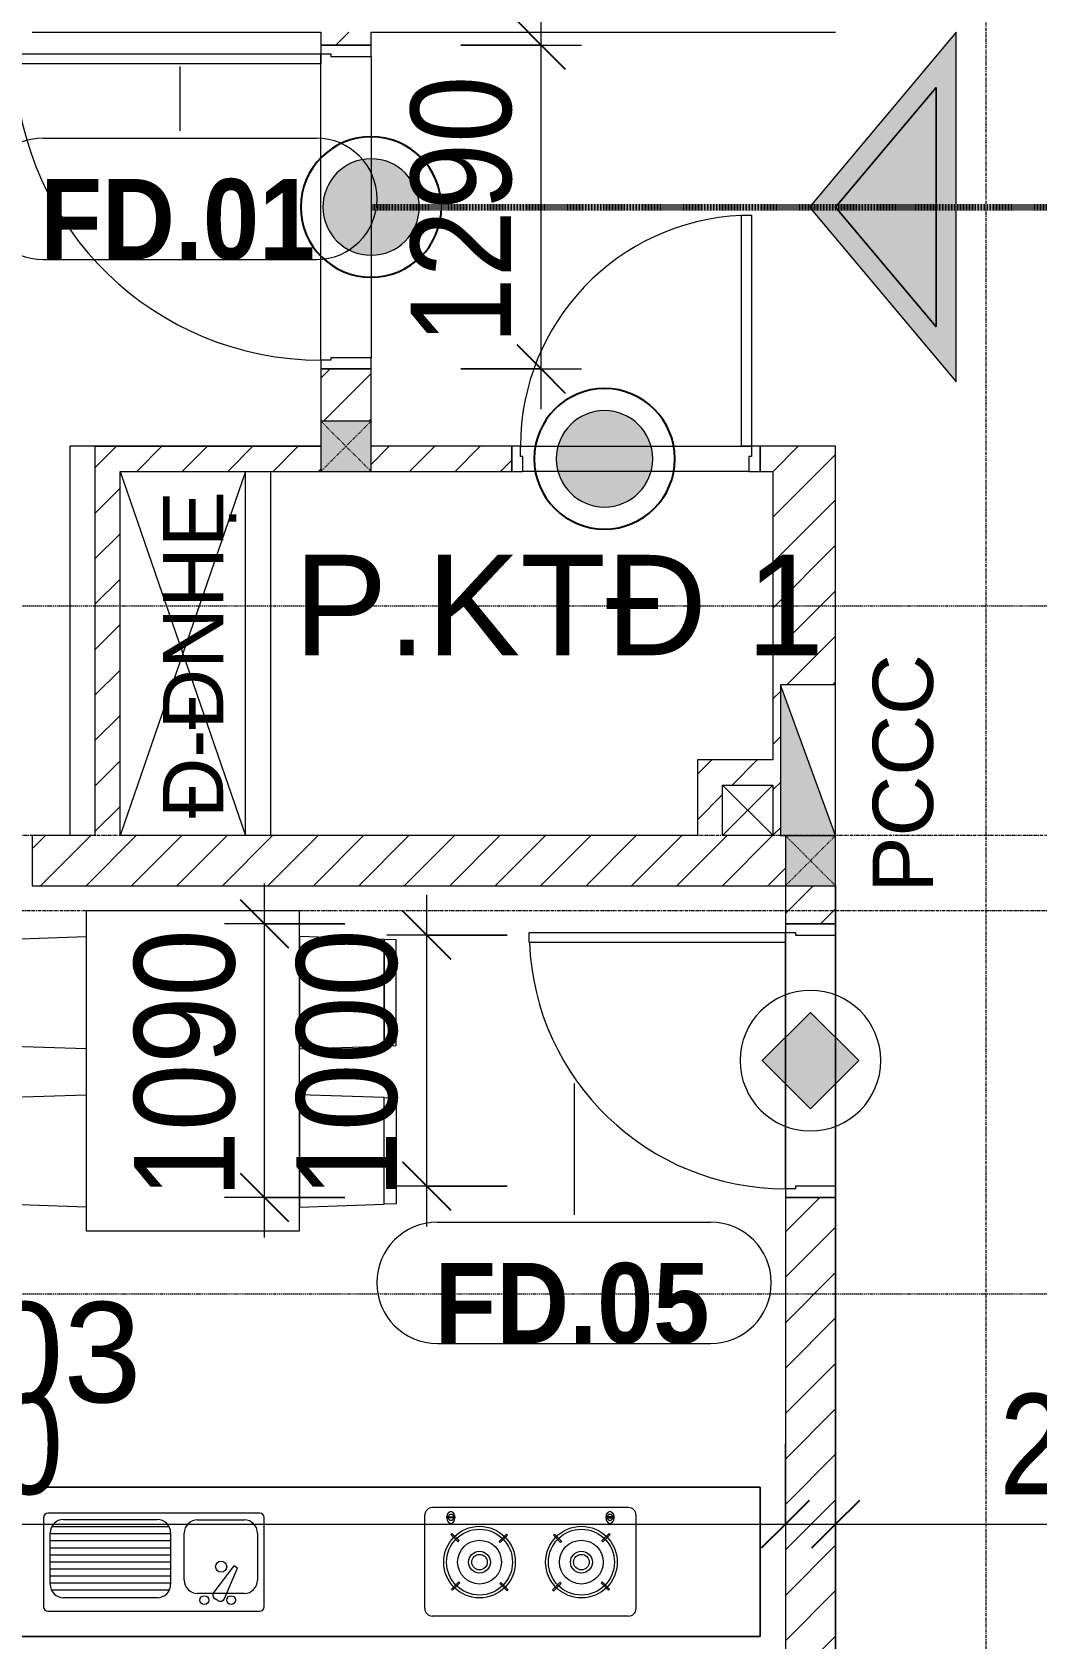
# Model space of a CAD drawing. Header units: millimetres. Extents: x 1591 to 239055, y -15958 to 83255.
# Drawn here: x 134732 to 138734, y 30637 to 37037 of the extents above; entities that cross this region are included whole.
import ezdxf

# ---------------------------------------------------------------- set-up
doc = ezdxf.new("R2010")
doc.units = ezdxf.units.MM
for name, pattern in [('1 NÉT CALL OUT', [6, 3, -3]), ('Dash', [6, 3, -3]), ('Dash 1_8_', [6.35, 3.175, -3.175]), ('Dash Dot 3_16_', [7.9375, 4.7625, -1.5875, 0, -1.5875]), ('Grid Line', [22.225, 12.7, -3.175, 3.175, -3.175])]:
    doc.linetypes.add(name, pattern=pattern)
for name, color, linetype, lineweight in [('0-1', 250, 'Continuous', 5), ('0-2', 7, 'Continuous', 9), ('A-ANNO-DIMS', 211, 'Continuous', 9), ('A-ANNO-DIMS-160', 211, 'Continuous', 9), ('A-ANNO-NOTE', 131, 'Continuous', 9), ('A-ANNO-NOTE-1', 131, 'Continuous', 25), ('A-AREA', 32, 'Dash 1_8_', 9), ('A-AREA-IDEN', 2, 'Continuous', 9), ('A-DETL-3', 90, '1 NÉT CALL OUT', 100), ('A-DETL-GENF', 92, 'Continuous', 9), ('A-DETL-GENF-2', 1, 'Continuous', 9), ('A-DOOR-3', 1, 'Continuous', 9), ('A-DOOR-FRAM-1', 1, 'Continuous', 9), ('A-DOOR-IDEN', 31, 'Continuous', 9), ('A-FLOR', 192, 'Continuous', 9), ('A-FLOR-1', 7, 'Continuous', 9), ('A-FLOR-2', 9, 'Continuous', 9), ('A-WALL', 113, 'Continuous', 9), ('A-WALL-3', 113, 'Continuous', 18), ('A-WALL-PATT-2', 111, 'Continuous', 9), ('E-FIRE', 2, 'Continuous', 9), ('G-ANNO-SYMB-1', 111, 'Dash Dot 3_16_', 18), ('G-ANNO-TEXT-1', 7, 'Continuous', 9), ('I-FURN', 30, 'Continuous', 9), ('I-FURN-1', 254, 'Continuous', 9), ('S-COLS', 52, 'Continuous', 9), ('S-COLS-5', 52, 'Continuous', 18), ('S-COLS-HDLN', 52, 'Dash', 9), ('S-GRID-1', 1, 'Grid Line', 9)]:
    doc.layers.add(name, color=color, linetype=linetype, lineweight=lineweight)
doc.styles.add('Arial_11', font='arial_0.ttf', dxfattribs={"height": 240})
doc.styles.add('Arial_13', font='arial_0.ttf', dxfattribs={"height": 400})
doc.styles.add('Arial_B_5', font='arialbd_0.ttf', dxfattribs={"width": 0.9, "height": 320})
doc.styles.add('UTM Avo', font='UTM Avo.ttf', dxfattribs={"width": 0.9, "height": 400})
doc.dimstyles.new('1_Dim_chi_tiet_2_5', dxfattribs={"dimscale": 304.8, "dimtxt": 399.720379, "dimasz": 0.629921, "dimexe": 0.524934, "dimexo": 0.0625, "dimgap": 0.052493, "dimtad": 1, "dimdec": 0, "dimrnd": 5, "dimzin": 0, "dimdsep": 46, "dimtxsty": 'UTM Avo', "dimblk1": 'OBLIQUE', "dimblk2": 'OBLIQUE', "dimsah": 1, "dimcen": 0.09, "dimdle": 0.524934, "dimazin": 0, "dimtfac": 1, "dimtdec": 4, "dimtix": 1, "dimtmove": 0, "dimatfit": 3, "dimfxl": 1.049869, "dimfxlon": 1, "dimtvp": 1, "dimtolj": 1, "dimtzin": 0, "dimarcsym": 2})
doc.dimstyles.new('1_Dim_chi_tiet_2_5_1', dxfattribs={"dimscale": 304.8, "dimtxt": 399.720379, "dimasz": 0.629921, "dimexe": 0.524934, "dimexo": 0.0625, "dimgap": 0.052493, "dimtad": 1, "dimdec": 0, "dimrnd": 5, "dimzin": 0, "dimdsep": 46, "dimtxsty": 'UTM Avo', "dimblk1": 'OBLIQUE', "dimblk2": 'OBLIQUE', "dimsah": 1, "dimcen": 0.09, "dimdle": 0.524934, "dimazin": 0, "dimtfac": 1, "dimtdec": 4, "dimtix": 1, "dimtmove": 0, "dimatfit": 3, "dimfxl": 1.049869, "dimfxlon": 1, "dimtvp": 1, "dimtolj": 1, "dimtzin": 0, "dimarcsym": 2})
pattern_1 = [(45, (95879.7, 0), (-90.50967, 90.50967), [])]

# ---------------------------------------------------------------- blocks, each defined once
blk = doc.blocks.new('NCV_TKTC_KET CAU_rvt-1-TKCS_MB TẦNG 6-8')
at = {"layer": 'A-FLOR-1'}
for p, q in [((40002.6, 35387.4), (39002.6, 35387.4)), ((39002.6, 35387.4), (39002.6, 33836.9)), ((39102.6, 35387.4), (40002.6, 35387.4)), ((39702.6, 33837.3), (39202.6, 33837.3))]:
    blk.add_line(p, q, dxfattribs=at)
blk = doc.blocks.new('HE BEP A1 - HE BEP A 2-901225-TKCS_MB TẦNG 6-8')
at = {"layer": 'I-FURN'}
for p, q in [((0, 0), (662.4, 0)), ((0, -594.4), (0, 0)), ((662.4, 0), (662.4, -594.4)), ((662.4, 0), (662.4, -594.4)), ((3700, 0), (662.4, 0)), ((3700, -594.4), (3700, 0)), ((3700, -594.4), (3700, 0)), ((844.9, -120.7), (844.9, -476.9)), ((1706.9, -103.2), (862.4, -103.2)), ((1724.4, -476.9), (1724.4, -120.7)), ((2364, -483.2), (2364, -111.2)), ((3175.6, -81.2), (2394, -81.2)), ((2451.6, -118.3), (2484.1, -118.3)), ((2451.6, -122.3), (2451.6, -118.3)), ((2484.1, -122.3), (2451.6, -122.3)), ((2484.1, -118.3), (2484.1, -122.3)), ((3085.5, -118.3), (3085.5, -122.3)), ((3118, -118.3), (3085.5, -118.3)), ((3085.5, -122.3), (3118, -122.3)), ((3118, -122.3), (3118, -118.3)), ((3205.6, -483.2), (3205.6, -111.2)), ((871.5, -386.8), (871.5, -182.3)), ((871.5, -184.9), (1351.6, -184.9)), ((877.9, -156.9), (1345.2, -156.9)), ((924.9, -128.9), (1298.3, -128.9)), ((1351.6, -182.3), (1351.6, -386.8)), ((1405.6, -369.9), (1405.6, -183.2)), ((1459, -129.9), (1644.4, -129.9)), ((1697.8, -183.2), (1697.8, -369.9)), ((2471.8, -183.9), (2467.4, -188.3)), ((2467.4, -188.3), (2496.5, -217.4)), ((2500.9, -213), (2471.8, -183.9)), ((2689.3, -186.7), (2660.2, -215.8)), ((2664.6, -220.2), (2693.7, -191.1)), ((2693.7, -191.1), (2689.3, -186.7)), ((2875.9, -191.1), (2880.3, -186.7)), ((2905, -220.2), (2875.9, -191.1)), ((2880.3, -186.7), (2909.4, -215.8)), ((3068.7, -213), (3097.9, -183.9)), ((3102.3, -188.3), (3073.1, -217.4)), ((3097.9, -183.9), (3102.3, -188.3)), ((871.5, -212.9), (1351.6, -212.9)), ((871.5, -240.9), (1351.6, -240.9)), ((2496.5, -217.4), (2500.9, -213)), ((2660.2, -215.8), (2664.6, -220.2)), ((2909.4, -215.8), (2905, -220.2)), ((3073.1, -217.4), (3068.7, -213)), ((871.5, -268.9), (1351.6, -268.9)), ((871.5, -296.9), (1351.6, -296.9)), ((1602.7, -313.4), (1523.8, -418.4)), ((1618.1, -322.3), (1602.7, -313.4)), ((871.5, -324.9), (1351.6, -324.9)), ((871.5, -352.9), (1351.6, -352.9)), ((871.5, -380.9), (1351.6, -380.9)), ((1566.6, -443.1), (1618.1, -322.3)), ((2470.1, -405.9), (2499.2, -376.7)), ((2503.6, -381.1), (2474.5, -410.3)), ((2499.2, -376.7), (2503.6, -381.1)), ((2663, -383.9), (2667.3, -379.5)), ((2692.1, -413), (2663, -383.9)), ((2667.3, -379.5), (2696.5, -408.6)), ((2902.3, -379.5), (2873.2, -408.6)), ((2877.5, -413), (2906.7, -383.9)), ((2906.7, -383.9), (2902.3, -379.5)), ((3070.4, -376.7), (3066, -381.1)), ((3066, -381.1), (3095.1, -410.3)), ((3099.5, -405.9), (3070.4, -376.7)), ((876.4, -408.9), (1346.8, -408.9)), ((1298.3, -440.1), (924.9, -440.1)), ((1644.4, -423.2), (1459, -423.2)), ((1541.1, -452.3), (1528.6, -445.1)), ((2474.5, -410.3), (2470.1, -405.9)), ((2696.5, -408.6), (2692.1, -413)), ((2873.2, -408.6), (2877.5, -413)), ((3095.1, -410.3), (3099.5, -405.9)), ((862.4, -494.4), (1706.9, -494.4)), ((3175.6, -513.2), (2394, -513.2)), ((662.4, -594.4), (0, -594.4)), ((662.4, -594.4), (3700, -594.4))]:
    blk.add_line(p, q, dxfattribs=at)
for centre, radius in [((2581.9, -298.5), 142.6), ((2581.9, -298.5), 131.3), ((2987.7, -298.5), 142.6), ((2987.7, -298.5), 131.3), ((2581.9, -298.5), 87.2), ((2581.9, -298.5), 43.6), ((2987.7, -298.5), 87.2), ((2987.7, -298.5), 43.6), ((1552.8, -316.6), 22.2), ((2581.9, -298.5), 30.9), ((2987.7, -298.5), 30.9), ((1485.9, -449.9), 17.8), ((1592.6, -449.9), 17.8)]:
    blk.add_circle(centre, radius, dxfattribs=at)
for centre, radius, start, end in [((862.4, -120.7), 17.5, 90, 180), ((1706.9, -120.7), 17.5, 0, 90), ((2394, -111.2), 30, 90, 180), ((2485.1, -120.7), 33.5, 163.94189, 180), ((2485.1, -120.7), 33.5, 180, 196.05811), ((2476.6, -118.2), 24.7, 145.20397, 163.94189), ((2467.8, -120.3), 11.6, 9.71775, 170.28225), ((2467.8, -120.3), 11.6, 189.9102, 350.0898), ((2471.3, -114.5), 18.1, 120.79762, 145.20397), ((2467.9, -108.8), 11.5, 90, 120.79762), ((2467.9, -108.8), 11.5, 59.20238, 90), ((2464.5, -114.5), 18.1, 34.79603, 59.20238), ((2459.1, -118.2), 24.7, 16.05811, 34.79603), ((2450.6, -120.7), 33.5, 0, 16.05811), ((2450.6, -120.7), 33.5, 343.94189, 0), ((3119, -120.7), 33.5, 163.94189, 180), ((3119, -120.7), 33.5, 180, 196.05811), ((3110.5, -118.2), 24.7, 145.20397, 163.94189), ((3105.2, -114.5), 18.1, 120.79762, 145.20397), ((3101.8, -120.3), 11.6, 9.71775, 170.28225), ((3101.8, -120.3), 11.6, 189.9102, 350.0898), ((3101.8, -108.8), 11.5, 90, 120.79762), ((3101.8, -108.8), 11.5, 59.20238, 90), ((3098.4, -114.5), 18.1, 34.79603, 59.20238), ((3093, -118.2), 24.7, 16.05811, 34.79603), ((3084.5, -120.7), 33.5, 0, 16.05811), ((3084.5, -120.7), 33.5, 343.94189, 0), ((3175.6, -111.2), 30, 360, 90), ((924.9, -182.3), 53.3, 90, 180), ((1298.3, -182.3), 53.3, 0, 90), ((1459, -183.2), 53.3, 90, 180), ((1644.4, -183.2), 53.3, 0, 90), ((2476.6, -123.1), 24.7, 196.05811, 214.79603), ((2471.3, -126.9), 18.1, 214.79603, 239.20238), ((2467.9, -132.6), 11.5, 239.20238, 270), ((2467.9, -132.6), 11.5, 270, 300.79762), ((2464.5, -126.9), 18.1, 300.79762, 325.20397), ((2459.1, -123.1), 24.7, 325.20397, 343.94189), ((3110.5, -123.1), 24.7, 196.05811, 214.79603), ((3105.2, -126.9), 18.1, 214.79603, 239.20238), ((3101.8, -132.6), 11.5, 239.20238, 270), ((3101.8, -132.6), 11.5, 270, 300.79762), ((3098.4, -126.9), 18.1, 300.79762, 325.20397), ((3093, -123.1), 24.7, 325.20397, 343.94189), ((1459, -369.9), 53.3, 180, 270), ((1644.4, -369.9), 53.3, 270, 0), ((924.9, -386.8), 53.3, 180, 270), ((1298.3, -386.8), 53.3, 270, 0), ((1537.5, -429.7), 17.8, 140.53825, 240.0479), ((1549.9, -436.9), 17.8, 240.0479, 339.46209), ((862.4, -476.9), 17.5, 180, 270), ((1706.9, -476.9), 17.5, 270, 0), ((2394, -483.2), 30, 180, 270), ((3175.6, -483.2), 30, 270, 0)]:
    blk.add_arc(centre, radius, start, end, dxfattribs=at)
at = {"layer": 'I-FURN-1'}
for p, q in [((0, 0), (3700, 0)), ((0, -594.4), (0, 0)), ((3700, 0), (3700, -594.4)), ((3700, -594.4), (0, -594.4))]:
    blk.add_line(p, q, dxfattribs=at)
blk = doc.blocks.new('RES_BAN AN 1 - RES_BAN AN 1-901196-TKCS_MB TẦNG 6-8')
at = {"layer": 'I-FURN-1'}
for p, q in [((-425, 0), (-425, -1275)), ((425, 0), (-425, 0)), ((425, -1275), (425, 0)), ((-761.9, -113.5), (-809.6, -115.1)), ((-809.6, -115.1), (-809.6, -536.9)), ((-761.9, -113.5), (-425, -102.3)), ((-761.9, -538.5), (-761.9, -113.5)), ((-761.9, -538.5), (-761.9, -113.5)), ((-425, -102.3), (-425, -549.7)), ((425, -102.3), (425, -549.7)), ((761.9, -113.5), (425, -102.3)), ((761.9, -538.5), (761.9, -113.5)), ((761.9, -113.5), (761.9, -538.5)), ((809.6, -115.1), (761.9, -113.5)), ((809.6, -536.9), (809.6, -115.1)), ((-809.6, -536.9), (-761.9, -538.5)), ((-425, -549.7), (-761.9, -538.5)), ((425, -549.7), (761.9, -538.5)), ((761.9, -538.5), (809.6, -536.9)), ((-809.6, -745.3), (-761.9, -743.8)), ((-809.6, -1167.2), (-809.6, -745.3)), ((-761.9, -743.8), (-425, -732.5)), ((-761.9, -1168.8), (-761.9, -743.8)), ((-761.9, -743.8), (-761.9, -1168.8)), ((-425, -732.5), (-425, -1180)), ((425, -732.5), (425, -1180)), ((761.9, -743.8), (425, -732.5)), ((761.9, -743.8), (809.6, -745.3)), ((761.9, -1168.8), (761.9, -743.8)), ((761.9, -1168.8), (761.9, -743.8)), ((809.6, -745.3), (809.6, -1167.2)), ((-761.9, -1168.8), (-809.6, -1167.2)), ((-425, -1180), (-761.9, -1168.8)), ((425, -1180), (761.9, -1168.8)), ((809.6, -1167.2), (761.9, -1168.8)), ((-425, -1275), (425, -1275))]:
    blk.add_line(p, q, dxfattribs=at)
blk = doc.blocks.new('NCV_TKTC_TANG 6 - 8_rvt-2-TKCS_MB TẦNG 6-8')
at = {"layer": 'A-FLOR-2'}
for p, q in [((41852.6, 32430.3), (41852.6, 33450.3)), ((41852.6, 33450.3), (41852.6, 32430.3)), ((42052.6, 32440.3), (42052.6, 33440.3))]:
    blk.add_line(p, q, dxfattribs=at)
at = {"layer": 'I-FURN-1'}
for name, p in [('RES_BAN AN 1 - RES_BAN AN 1-901196-TKCS_MB TẦNG 6-8', (39492.6, 33536.9)), ('HE BEP A1 - HE BEP A 2-901225-TKCS_MB TẦNG 6-8', (38052.6, 31241.3))]:
    blk.add_blockref(name, p, dxfattribs=at)
blk = doc.blocks.new('G1_SOF - BO TRU - 200x200-V1-TKCS_MB TẦNG 6-8')
at = {"layer": 'S-COLS'}
blk.add_hatch(color=256, dxfattribs=at).paths.add_polyline_path([(100, -100), (100, 100), (-100, 100), (-100, -100)])
at = {"layer": 'S-COLS-5'}
for p, q in [((-100, 100), (-100, -100)), ((100, -100), (100, 100)), ((-100, -100), (100, -100))]:
    blk.add_line(p, q, dxfattribs=at)
at = {"layer": 'S-COLS-HDLN'}
for p, q in [((100, 100), (-100, -100)), ((-100, 100), (100, -100))]:
    blk.add_line(p, q, dxfattribs=at)
blk = doc.blocks.new('G1_SOF - BO TRU - 200x200-3056268-TKCS_MB TẦNG 6-8')
at = {"layer": 'S-COLS'}
blk.add_hatch(color=256, dxfattribs=at).paths.add_polyline_path([(100, -100), (100, 100), (-100, 100), (-100, -100)])
at = {"layer": 'S-COLS-5'}
for p, q in [((100, 100), (-100, 100)), ((-100, 100), (-100, -100)), ((100, -100), (100, 100)), ((-100, -100), (100, -100))]:
    blk.add_line(p, q, dxfattribs=at)
at = {"layer": 'S-COLS-HDLN'}
for p, q in [((100, 100), (-100, -100)), ((-100, 100), (100, -100))]:
    blk.add_line(p, q, dxfattribs=at)
blk = doc.blocks.new('FD_01 - FD_01-1200x2200mm-1787917-TKCS_MB TẦNG 6-8')
at = {"layer": 'A-DETL-GENF-2'}
for p, q in [((570, 100), (570, 1320)), ((570, 1320), (610, 1320)), ((610, 1320), (610, 100)), ((610, 100), (570, 100))]:
    blk.add_line(p, q, dxfattribs=at)
blk.add_arc((610, 100), 1220, 91.87889, 180, dxfattribs=at)
at = {"layer": 'A-DOOR-FRAM-1'}
for p, q in [((-610, 100), (-645, 100)), ((-645, 100), (-645, -100)), ((-610, 60), (-610, 100)), ((645, 100), (610, 100)), ((610, 100), (610, 60)), ((645, -100), (645, 100)), ((-600, 60), (-610, 60)), ((-600, -100), (-600, 60)), ((610, 60), (600, 60)), ((600, 60), (600, -100)), ((-645, -100), (-600, -100)), ((600, -100), (645, -100))]:
    blk.add_line(p, q, dxfattribs=at)
blk = doc.blocks.new('FD_05 - FD_05-1000x2200mm-835434-TKCS_MB TẦNG 6-8')
at = {"layer": 'A-DETL-GENF-2'}
for p, q in [((470, 100), (470, 1120)), ((470, 1120), (510, 1120)), ((510, 1120), (510, 100)), ((510, 100), (470, 100))]:
    blk.add_line(p, q, dxfattribs=at)
blk.add_arc((510, 100), 1020, 92.24747, 180, dxfattribs=at)
at = {"layer": 'A-DOOR-FRAM-1'}
for p, q in [((-510, 100), (-545, 100)), ((-545, 100), (-545, -100)), ((-510, 60), (-510, 100)), ((545, 100), (510, 100)), ((510, 100), (510, 60)), ((545, -100), (545, 100)), ((-500, 60), (-510, 60)), ((-500, -100), (-500, 60)), ((510, 60), (500, 60)), ((500, 60), (500, -100)), ((-545, -100), (-500, -100)), ((500, -100), (545, -100))]:
    blk.add_line(p, q, dxfattribs=at)
blk = doc.blocks.new('FD_02 - FD_03 - FD_03-KY THUAT-900x2200mm-801878-TKCS_MB TẦNG 6-8')
at = {"layer": 'A-DETL-GENF-2'}
for p, q in [((420, 50), (420, 970)), ((420, 970), (460, 970)), ((460, 970), (460, 50)), ((460, 50), (420, 50))]:
    blk.add_line(p, q, dxfattribs=at)
blk.add_arc((460, 50), 920, 92.49191, 180, dxfattribs=at)
at = {"layer": 'A-DOOR-FRAM-1'}
for p, q in [((-460, 50), (-495, 50)), ((-495, 50), (-495, -50)), ((-460, 10), (-460, 50)), ((-450, 10), (-460, 10)), ((-450, -50), (-450, 10)), ((460, 10), (450, 10)), ((450, 10), (450, -50)), ((495, 50), (460, 50)), ((460, 50), (460, 10)), ((495, -50), (495, 50)), ((-495, -50), (-450, -50)), ((450, -50), (495, -50))]:
    blk.add_line(p, q, dxfattribs=at)
blk = doc.blocks.new('40_HY_FIX_FS-FH_FHR_R19_Scale 1_300 - FH _ FHR-4760871-TKCS_MB TẦNG 6-8')
at = {"layer": 'E-FIRE'}
blk.add_hatch(color=256, dxfattribs=at).paths.add_polyline_path([(300, -100), (300, 120), (-300, -100), (-65.1, -100)])
at = {"layer": 'A-DETL-GENF'}
for p, q in [((300, 120), (-300, -100)), ((-300, 120), (-300, -100)), ((300, 120), (-300, 120)), ((300, -100), (300, 120)), ((300, -100), (300, 120)), ((-300, -100), (300, -100)), ((-300, -100), (300, -100))]:
    blk.add_line(p, q, dxfattribs=at)
blk = doc.blocks.new('HDNDCT_GHI CHÚ CỬA CHỐNG CHÁY EI30 - HDNDCT_GHI CHÚ CỬA CHỐNG CHÁY EI30-2461928-TKCS_MB TẦNG 6-8')
at = {"layer": 'A-ANNO-NOTE'}
blk.add_hatch(color=256, dxfattribs=at).paths.add_polyline_path([(-1.2, 0), (0, 1.2), (1.2, 0), (0, -1.2)])
for p, q in [((0, 1.2), (-1.2, 0)), ((1.2, 0), (0, 1.2)), ((-1.2, 0), (0, -1.2)), ((0, -1.2), (1.2, 0))]:
    blk.add_line(p, q, dxfattribs=at)
for start, end in [(360, 180), (180, 360)]:
    blk.add_arc((0, 0), 1.75, start, end, dxfattribs=at)
blk = doc.blocks.new('HDNDCT_GHI CHÚ CỬA CHỐNG CHÁY EI60 - HDNDCT_GHI CHÚ CỬA CHỐNG CHÁY EI60-1614697-TKCS_MB TẦNG 6-8')
at = {"layer": 'A-ANNO-NOTE'}
h = blk.add_hatch(color=256, dxfattribs=at)
edge = h.paths.add_edge_path()
edge.add_arc((0, 0), 1.2, 0, 180)
edge.add_arc((0, 0), 1.2, 180, 360)
for radius, start, end in [(1.75, 360, 180), (1.2, 360, 180), (1.2, 180, 360)]:
    blk.add_arc((0, 0), radius, start, end, dxfattribs=at)
at = {"layer": 'A-ANNO-NOTE-1'}
for start, end in [(360, 180), (180, 360)]:
    blk.add_arc((0, 0), 1.75, start, end, dxfattribs=at)
blk = doc.blocks.new('HDNDCT_MŨI TÊN THOÁT HIỂM - HDNDCT_MŨI TÊN THOÁT HIỂM-2437747-TKCS_MB TẦNG 6-8')
at = {"layer": 'A-ANNO-NOTE'}
h = blk.add_hatch(color=256, dxfattribs=at)
h.paths.add_polyline_path([(-3.153, 0), (0.5, 4.353), (0.5, -4.353)])
h.paths.add_polyline_path([(-2.5, 0), (0, -2.979), (0, 2.979)])
blk.add_hatch(color=256, dxfattribs=at).paths.add_polyline_path([(0, -2.979), (-2.5, 0), (0, 2.979)])
for p, q in [((0.5, 4.353), (-3.153, 0)), ((0.5, -4.353), (0.5, 4.353)), ((-2.5, 0), (0, 2.979)), ((0, 2.979), (-2.5, 0)), ((0, 2.979), (0, -2.979)), ((0, -2.979), (0, 2.979)), ((-3.153, 0), (0.5, -4.353)), ((0, -2.979), (-2.5, 0)), ((-2.5, 0), (0, -2.979))]:
    blk.add_line(p, q, dxfattribs=at)
blk = doc.blocks.new('DIMBLOCK61-TKCS_MB TẦNG 6-8')
at = {"layer": 'A-ANNO-DIMS-160'}
for p, q in [((137932.3, 31413.8), (137932.3, 30933.8)), ((137932.3, 31093.8), (137932.3, 31413.8)), ((140332.3, 31413.8), (140332.3, 30933.8)), ((140332.3, 31093.8), (140332.3, 31413.8)), ((137772.3, 31093.8), (140492.3, 31093.8))]:
    blk.add_line(p, q, dxfattribs=at)
at = {"layer": 'A-ANNO-DIMS-160', "lineweight": 25}
for p, q in [((137932.3, 31093.8), (138028.3, 31189.8)), ((140332.3, 31093.8), (140428.3, 31189.8)), ((137932.3, 31093.8), (137836.3, 30997.8)), ((140332.3, 31093.8), (140236.3, 30997.8))]:
    blk.add_line(p, q, dxfattribs=at)
at = {"layer": 'A-ANNO-DIMS-160', "color": 0, "insert": (138584.5, 31613.4), "char_height": 400, "width": 1314.636, "attachment_point": 1, "line_spacing_factor": 1.110334, "style": 'UTM Avo'}
blk.add_mtext('2400', dxfattribs=at)
blk = doc.blocks.new('_Oblique')
at = {"color": 0, "linetype": 'ByBlock', "lineweight": -2}
blk.add_line((-0.5, -0.5), (0.5, 0.5), dxfattribs=at)
blk = doc.blocks.new('DIMBLOCK86-TKCS_MB TẦNG 6-8')
at = {"layer": 'A-ANNO-DIMS-160'}
for p, q in [((130932.3, 31413.8), (130932.3, 30933.8)), ((130932.3, 31093.8), (130932.3, 31413.8)), ((137732.3, 31413.8), (137732.3, 30933.8)), ((137732.3, 31093.8), (137732.3, 31413.8)), ((130772.3, 31093.8), (137892.3, 31093.8))]:
    blk.add_line(p, q, dxfattribs=at)
at = {"layer": 'A-ANNO-DIMS-160', "lineweight": 25}
for p, q in [((130932.3, 31093.8), (131028.3, 31189.8)), ((137732.3, 31093.8), (137828.3, 31189.8)), ((130932.3, 31093.8), (130836.3, 30997.8)), ((137732.3, 31093.8), (137636.3, 30997.8))]:
    blk.add_line(p, q, dxfattribs=at)
at = {"layer": 'A-ANNO-DIMS-160', "color": 0, "insert": (133784.5, 31613.4), "char_height": 400, "width": 1314.636, "attachment_point": 1, "line_spacing_factor": 1.110334, "style": 'UTM Avo'}
blk.add_mtext('6800', dxfattribs=at)
blk = doc.blocks.new('DIMBLOCK162-TKCS_MB TẦNG 6-8')
at = {"layer": 'A-ANNO-DIMS-160'}
for p, q in [((136759.7, 35535.3), (136759.7, 37145.3)), ((136439.7, 36985.3), (136919.7, 36985.3)), ((136759.7, 36985.3), (136439.7, 36985.3)), ((136439.7, 35695.3), (136919.7, 35695.3)), ((136759.7, 35695.3), (136439.7, 35695.3))]:
    blk.add_line(p, q, dxfattribs=at)
at = {"layer": 'A-ANNO-DIMS-160', "lineweight": 25}
for p, q in [((136759.7, 36985.3), (136663.7, 37081.3)), ((136759.7, 36985.3), (136855.7, 36889.3)), ((136759.7, 35695.3), (136663.7, 35791.3)), ((136759.7, 35695.3), (136855.7, 35599.3))]:
    blk.add_line(p, q, dxfattribs=at)
at = {"layer": 'A-ANNO-DIMS-160', "color": 0, "insert": (136240, 35792.5), "char_height": 400, "width": 1314.636, "attachment_point": 1, "rotation": 90, "line_spacing_factor": 1.110334, "style": 'UTM Avo'}
blk.add_mtext('1290', dxfattribs=at)
blk = doc.blocks.new('STN_Door Tag - STN_Door Tag-1788670-TKCS_MB TẦNG 6-8')
at = {"layer": 'A-DOOR-IDEN'}
for p, q in [((-3.37, 1.495), (3.431, 1.495)), ((-3.37, -1.524), (3.431, -1.524))]:
    blk.add_line(p, q, dxfattribs=at)
for centre, start, end in [((-3.37, -0.015), 90, 270), ((3.431, -0.015), 270, 90)]:
    blk.add_arc(centre, 1.509, start, end, dxfattribs=at)
blk = doc.blocks.new('DIMBLOCK283-TKCS_MB TẦNG 6-8')
at = {"layer": 'A-ANNO-DIMS-160'}
for p, q in [((135657.9, 32235.3), (135657.9, 33645.3)), ((135977.9, 33485.3), (135497.9, 33485.3)), ((135657.9, 33485.3), (135977.9, 33485.3)), ((135977.9, 32395.3), (135497.9, 32395.3)), ((135657.9, 32395.3), (135977.9, 32395.3))]:
    blk.add_line(p, q, dxfattribs=at)
at = {"layer": 'A-ANNO-DIMS-160', "lineweight": 25}
for p, q in [((135657.9, 33485.3), (135561.9, 33581.3)), ((135657.9, 33485.3), (135753.9, 33389.3)), ((135657.9, 32395.3), (135561.9, 32491.3)), ((135657.9, 32395.3), (135753.9, 32299.3))]:
    blk.add_line(p, q, dxfattribs=at)
at = {"layer": 'A-ANNO-DIMS-160', "color": 0, "insert": (135138.3, 32392.5), "char_height": 400, "width": 1314.636, "attachment_point": 1, "rotation": 90, "line_spacing_factor": 1.110334, "style": 'UTM Avo'}
blk.add_mtext('1090', dxfattribs=at)
blk = doc.blocks.new('DIMBLOCK284-TKCS_MB TẦNG 6-8')
at = {"layer": 'A-ANNO-DIMS-160'}
for p, q in [((136304.4, 32280.3), (136304.4, 33600.3)), ((136624.4, 33440.3), (136144.4, 33440.3)), ((136304.4, 33440.3), (136624.4, 33440.3)), ((136624.4, 32440.3), (136144.4, 32440.3)), ((136304.4, 32440.3), (136624.4, 32440.3))]:
    blk.add_line(p, q, dxfattribs=at)
at = {"layer": 'A-ANNO-DIMS-160', "lineweight": 25}
for p, q in [((136304.4, 33440.3), (136208.4, 33536.3)), ((136304.4, 33440.3), (136400.4, 33344.3)), ((136304.4, 32440.3), (136208.4, 32536.3)), ((136304.4, 32440.3), (136400.4, 32344.3))]:
    blk.add_line(p, q, dxfattribs=at)
at = {"layer": 'A-ANNO-DIMS-160', "color": 0, "insert": (135784.7, 32392.5), "char_height": 400, "width": 1314.636, "attachment_point": 1, "rotation": 90, "line_spacing_factor": 1.110334, "style": 'UTM Avo'}
blk.add_mtext('1000', dxfattribs=at)

msp = doc.modelspace()

# ---------------------------------------------------------------- hatches: boundary and pattern name
at = {"layer": 'A-WALL-PATT-2'}
h = msp.add_hatch(dxfattribs=at)
h.set_pattern_fill('FP_1', color=256, style=0, pattern_type=2)
h.set_pattern_definition(pattern_1)
h.paths.add_polyline_path([(136082.3, 35487.3), (136082.3, 35695.3), (135882.3, 35695.3), (135882.3, 35487.3), (136017.3, 35487.3)])
h.paths.add_polyline_path([(136082.3, 36985.3), (136082.3, 37036.9), (135882.3, 37036.9), (135882.3, 36985.3)])
h = msp.add_hatch(dxfattribs=at)
h.set_pattern_fill('FP_1', color=256, style=0, pattern_type=2)
h.set_pattern_definition(pattern_1)
h.paths.add_polyline_path([(134982.3, 33836.9), (135082.3, 33836.9), (135082.3, 35387.3), (134982.3, 35387.3), (134982.3, 34202.1)])
h = msp.add_hatch(dxfattribs=at)
h.set_pattern_fill('FP_1', color=256, style=0, pattern_type=2)
h.set_pattern_definition(pattern_1)
h.paths.add_polyline_path([(135082.3, 35287.3), (135882.3, 35287.3), (135882.3, 35387.3), (135082.3, 35387.3)])
h.paths.add_polyline_path([(137682.3, 35287.3), (137682.3, 35387.3), (137632.3, 35387.3), (137632.3, 35287.3)])
h.paths.add_polyline_path([(136642.3, 35287.3), (136642.3, 35387.3), (136082.3, 35387.3), (136082.3, 35287.3)])
h = msp.add_hatch(dxfattribs=at)
h.set_pattern_fill('FP_1', color=256, style=0, pattern_type=2)
h.set_pattern_definition(pattern_1)
h.paths.add_polyline_path([(137712.3, 33836.9), (137712.3, 34436.9), (137932.3, 34436.9), (137932.3, 35387.3), (137682.3, 35387.3), (137682.3, 33836.9)])
h = msp.add_hatch(dxfattribs=at)
h.set_pattern_fill('FP_1', color=256, style=0, pattern_type=2)
h.set_pattern_definition(pattern_1)
h.paths.add_polyline_path([(137482.4, 33836.9), (137482.4, 34138.1), (137382.4, 34138.1), (137382.4, 33836.9)])
h = msp.add_hatch(dxfattribs=at)
h.set_pattern_fill('FP_1', color=256, style=0, pattern_type=2)
h.set_pattern_definition(pattern_1)
h.paths.add_polyline_path([(137482.4, 34038.1), (137682.3, 34038.1), (137682.3, 34138.1), (137482.4, 34138.1)])
h = msp.add_hatch(dxfattribs=at)
h.set_pattern_fill('FP_1', color=256, style=0, pattern_type=2)
h.set_pattern_definition(pattern_1)
h.paths.add_polyline_path([(137732.3, 33636.9), (137732.3, 33836.9), (134732.3, 33836.9), (134732.3, 33636.9), (137732.3, 33636.9)])
h = msp.add_hatch(dxfattribs=at)
h.set_pattern_fill('FP_1', color=256, style=0, pattern_type=2)
h.set_pattern_definition(pattern_1)
h.paths.add_polyline_path([(137932.3, 29586.9), (137932.3, 32395.3), (137732.3, 32395.3), (137732.3, 29586.9)])
h.paths.add_polyline_path([(137732.3, 33485.3), (137932.3, 33485.3), (137932.3, 33636.9), (137732.3, 33636.9), (137732.3, 33485.3)])

# ---------------------------------------------------------------- linework, layer by layer
at = {"layer": '0-2'}
for p, q in [((135582.3, 35287.3), (135082.3, 33837.3)), ((135082.3, 35287.3), (135582.3, 33837.3)), ((137482.4, 34038.1), (137682.3, 33838.1)), ((137682.3, 34037.2), (137482.4, 33837.3)), ((135582.3, 33837.3), (135082.3, 33837.3)), ((137682.3, 33837.3), (137482.4, 33837.3))]:
    msp.add_line(p, q, dxfattribs=at)
at = {"layer": 'A-AREA'}
msp.add_line((135882.3, 35730.3), (135882.3, 36950.3), dxfattribs=at)
at = {"layer": 'A-DETL-3'}
msp.add_line((136082.3, 36340.3), (139432.3, 36340.3), dxfattribs=at)
at = {"layer": 'A-DOOR-IDEN'}
for p, q in [((135320.2, 36900), (135320.5, 36644.2)), ((136890.6, 32849.4), (136890.6, 32326.6))]:
    msp.add_line(p, q, dxfattribs=at)
at = {"layer": 'A-FLOR'}
for p, q in [((137932.3, 37035.3), (136082.3, 37035.3)), ((137682.3, 33837.3), (137482.4, 33837.3)), ((137932.3, 33636.9), (137932.3, 29586.9))]:
    msp.add_line(p, q, dxfattribs=at)
at = {"layer": 'A-WALL'}
for p, q in [((135882.3, 35730.3), (135882.3, 36950.3)), ((136082.3, 36940.3), (136082.3, 35740.3)), ((136677.3, 35387.3), (137597.3, 35387.3)), ((135582.3, 33836.9), (135582.3, 35287.3)), ((135682.3, 35287.3), (135682.3, 33836.9)), ((137587.3, 35287.3), (136687.3, 35287.3)), ((137732.3, 32430.3), (137732.3, 33450.3)), ((137932.3, 33440.3), (137932.3, 32440.3))]:
    msp.add_line(p, q, dxfattribs=at)
at = {"layer": 'A-WALL-3'}
for p, q in [((134732.3, 37036.9), (135882.3, 37036.9)), ((135882.3, 37036.9), (135882.3, 36985.3)), ((136082.3, 37036.9), (137732.3, 37036.9)), ((136082.3, 36985.3), (136082.3, 37036.9)), ((135882.3, 36985.3), (136082.3, 36985.3)), ((135882.3, 35695.3), (135882.3, 35487.3)), ((136082.3, 35695.3), (135882.3, 35695.3)), ((136082.3, 35487.3), (136082.3, 35695.3)), ((134982.3, 35387.3), (134982.3, 33836.9)), ((135882.3, 35387.3), (134982.3, 35387.3)), ((136642.3, 35387.3), (136082.3, 35387.3)), ((136642.3, 35287.3), (136642.3, 35387.3)), ((137932.3, 35387.3), (137632.3, 35387.3)), ((137632.3, 35387.3), (137632.3, 35287.3)), ((137932.3, 34436.9), (137932.3, 35387.3)), ((135082.3, 33836.9), (135082.3, 35287.3)), ((135082.3, 35287.3), (135882.3, 35287.3)), ((136082.3, 35287.3), (136642.3, 35287.3)), ((137632.3, 35287.3), (137682.3, 35287.3)), ((137682.3, 35287.3), (137682.3, 34138.1)), ((137382.4, 34138.1), (137382.4, 33836.9)), ((137682.3, 34138.1), (137382.4, 34138.1)), ((137482.4, 33836.9), (137482.4, 34038.1)), ((137482.4, 34038.1), (137682.3, 34038.1)), ((137682.3, 34038.1), (137682.3, 33836.9)), ((134982.3, 33836.9), (134732.3, 33836.9)), ((134732.3, 33836.9), (134732.3, 33636.9)), ((137382.4, 33836.9), (135082.3, 33836.9)), ((137682.3, 33836.9), (137482.4, 33836.9)), ((134732.3, 33636.9), (137732.3, 33636.9)), ((137732.3, 33636.9), (137732.3, 33485.3)), ((137932.3, 33485.3), (137932.3, 33636.9)), ((137732.3, 33485.3), (137932.3, 33485.3)), ((137732.3, 32395.3), (137732.3, 28536.9)), ((137932.3, 32395.3), (137732.3, 32395.3)), ((137932.3, 29586.9), (137932.3, 32395.3))]:
    msp.add_line(p, q, dxfattribs=at)
at = {"layer": 'G-ANNO-SYMB-1'}
for p, q in [((124639, 34751.5), (229692.1, 34751.5)), ((124639, 32011.5), (229692.1, 32011.5))]:
    msp.add_line(p, q, dxfattribs=at)
at = {"layer": 'S-GRID-1'}
for p, q in [((138532.3, 19149.4), (138532.3, 77012.5)), ((221768.6, 33836.9), (132338.5, 33836.9)), ((223800.6, 33536.9), (130306.5, 33536.9))]:
    msp.add_line(p, q, dxfattribs=at)

# ---------------------------------------------------------------- block references
at = {"layer": '0-1'}
for name in ['NCV_TKTC_KET CAU_rvt-1-TKCS_MB TẦNG 6-8', 'NCV_TKTC_TANG 6 - 8_rvt-2-TKCS_MB TẦNG 6-8']:
    msp.add_blockref(name, (95879.7, 0), dxfattribs=at)
at = {"layer": 'A-ANNO-NOTE', "xscale": 160, "yscale": 160, "zscale": 160}
for name, p in [('HDNDCT_MŨI TÊN THOÁT HIỂM - HDNDCT_MŨI TÊN THOÁT HIỂM-2437747-TKCS_MB TẦNG 6-8', (138332.3, 36340.3)), ('HDNDCT_GHI CHÚ CỬA CHỐNG CHÁY EI60 - HDNDCT_GHI CHÚ CỬA CHỐNG CHÁY EI60-1614697-TKCS_MB TẦNG 6-8', (136082.3, 36340.3)), ('HDNDCT_GHI CHÚ CỬA CHỐNG CHÁY EI60 - HDNDCT_GHI CHÚ CỬA CHỐNG CHÁY EI60-1614697-TKCS_MB TẦNG 6-8', (137012.1, 35337.3)), ('HDNDCT_GHI CHÚ CỬA CHỐNG CHÁY EI30 - HDNDCT_GHI CHÚ CỬA CHỐNG CHÁY EI30-2461928-TKCS_MB TẦNG 6-8', (137832.3, 32940.3))]:
    msp.add_blockref(name, p, dxfattribs=at)
at = {"layer": 'A-DOOR-3'}
for name, p, rotation in [('FD_01 - FD_01-1200x2200mm-1787917-TKCS_MB TẦNG 6-8', (135982.3, 36340.3), 90), ('FD_05 - FD_05-1000x2200mm-835434-TKCS_MB TẦNG 6-8', (137832.3, 32940.3), 89.99999999999991)]:
    msp.add_blockref(name, p, dxfattribs=dict(at, rotation=rotation))
msp.add_blockref('FD_02 - FD_03 - FD_03-KY THUAT-900x2200mm-801878-TKCS_MB TẦNG 6-8', (137137.3, 35337.3), dxfattribs=at)
at = {"layer": 'A-DOOR-IDEN', "xscale": 159.9999999999999, "yscale": 159.9999999999999, "zscale": 159.9999999999999}
for p in [(135315.6, 36375.3), (136885.7, 32057.7)]:
    msp.add_blockref('STN_Door Tag - STN_Door Tag-1788670-TKCS_MB TẦNG 6-8', p, dxfattribs=at)
at = {"layer": 'E-FIRE', "rotation": 269.9999999999998}
msp.add_blockref('40_HY_FIX_FS-FH_FHR_R19_Scale 1_300 - FH _ FHR-4760871-TKCS_MB TẦNG 6-8', (137812.3, 34136.9), dxfattribs=at)
at = {"layer": 'S-COLS'}
for name, p in [('G1_SOF - BO TRU - 200x200-3056268-TKCS_MB TẦNG 6-8', (135982.3, 35387.3)), ('G1_SOF - BO TRU - 200x200-V1-TKCS_MB TẦNG 6-8', (137832.3, 33736.9))]:
    msp.add_blockref(name, p, dxfattribs=at)

# ---------------------------------------------------------------- texts
at = {"layer": 'A-AREA-IDEN', "char_height": 400, "attachment_point": 8, "line_spacing_factor": 0.936439, "style": 'Arial_13'}
for s, insert, width in [('\\pt8,16,24,32,40,48,56,64,72,80,88,96,104,112,120,128,136,144,152,160,168,176,184,192,200,208,216,224,232,240,248,256;P.KTĐ 1', (136830.7, 34555.1), 2128), ('\\pt8,16,24,32,40,48,56,64,72,80,88,96,104,112,120,128,136,144,152,160,168,176,184,192,200,208,216,224,232,240,248,256;A1.08.03', (134049.4, 31573.4), 2233.6)]:
    msp.add_mtext(s, dxfattribs=dict(at, insert=insert, width=width))
at = {"layer": 'A-DOOR-IDEN', "char_height": 320, "width": 1124.64, "attachment_point": 5, "line_spacing_factor": 0.936439, "style": 'Arial_B_5'}
for s, insert in [('\\pt7.2,14.4,21.6,28.8,36,43.2,50.4,57.6,64.8,72,79.2,86.4,93.6,100.8,108,115.2,122.4,129.6,136.8,144,151.2,158.4,165.6,172.8,180,187.2,194.4,201.6,208.8,216,223.2,230.4;FD.01', (135312.4, 36289.9)), ('\\pt7.2,14.4,21.6,28.8,36,43.2,50.4,57.6,64.8,72,79.2,86.4,93.6,100.8,108,115.2,122.4,129.6,136.8,144,151.2,158.4,165.6,172.8,180,187.2,194.4,201.6,208.8,216,223.2,230.4;FD.05', (136882.4, 31972.4))]:
    msp.add_mtext(s, dxfattribs=dict(at, insert=insert))
at = {"layer": 'G-ANNO-TEXT-1', "char_height": 240, "attachment_point": 5, "rotation": 90, "line_spacing_factor": 0.936439, "style": 'Arial_11'}
for s, insert, width in [('\\pt79.9992,160.0008,240,319.9992,400.0008,480,559.9992,640.0008,720,799.9992,880.0008,960,1039.9992,1120.0008,1200,1279.9992,1360.0008,1440,1519.9992,1600.0008,1680,1759.9992,1840.0008,1920,1999.9992,2080.0008,2160,2239.9992,2320.0008,2400,2479.9992,2560.0008;Đ-ĐNHẸ', (135399.7, 34557), 1481.6), ('\\pt79.9992,160.0008,240,319.9992,400.0008,480,559.9992,640.0008,720,799.9992,880.0008,960,1039.9992,1120.0008,1200,1279.9992,1360.0008,1440,1519.9992,1600.0008,1680,1759.9992,1840.0008,1920,1999.9992,2080.0008,2160,2239.9992,2320.0008,2400,2479.9992,2560.0008;Đ-ĐNHẸ', (135399.7, 34557), 1481.6), ('\\pt79.9992,160.0008,240,319.9992,400.0008,480,559.9992,640.0008,720,799.9992,880.0008,960,1039.9992,1120.0008,1200,1279.9992,1360.0008,1440,1519.9992,1600.0008,1680,1759.9992,1840.0008,1920,1999.9992,2080.0008,2160,2239.9992,2320.0008,2400,2479.9992,2560.0008;PCCC', (138202, 34084.3), 1396.8), ('\\pt79.9992,160.0008,240,319.9992,400.0008,480,559.9992,640.0008,720,799.9992,880.0008,960,1039.9992,1120.0008,1200,1279.9992,1360.0008,1440,1519.9992,1600.0008,1680,1759.9992,1840.0008,1920,1999.9992,2080.0008,2160,2239.9992,2320.0008,2400,2479.9992,2560.0008;PCCC', (138202, 34084.3), 1396.8)]:
    msp.add_mtext(s, dxfattribs=dict(at, insert=insert, width=width))

# ---------------------------------------------------------------- dimensions: what is measured, and where the dimension line sits
at = {"layer": 'A-ANNO-DIMS'}
for base, p1, p2, dimstyle, override, picture, middle in [((136759.7, 36985.3), (136439.7, 35695.3), (136439.7, 36985.3), '1_Dim_chi_tiet_2_5', {"dimpost": '<>', "dimfxl": 1290}, 'DIMBLOCK162-TKCS_MB TẦNG 6-8', (136536.7, 36340.3)), ((135657.9, 33485.3), (135977.9, 32395.3), (135977.9, 33485.3), '1_Dim_chi_tiet_2_5_1', {"dimpost": '<>', "dimfxl": 1090}, 'DIMBLOCK283-TKCS_MB TẦNG 6-8', (135434.9, 32940.3)), ((136304.4, 33440.3), (136624.4, 32440.3), (136624.4, 33440.3), '1_Dim_chi_tiet_2_5_1', {"dimpost": '<>', "dimfxl": 1000}, 'DIMBLOCK284-TKCS_MB TẦNG 6-8', (136081.4, 32940.3))]:
    dim = msp.add_linear_dim(base=base, p1=p1, p2=p2, angle=90, dimstyle=dimstyle, override=override, dxfattribs=at)
    dim.commit()
    dim.dimension.update_dxf_attribs({"geometry": picture, "text_midpoint": middle})
for base, p1, p2, override, picture, middle in [((137732.3, 31093.8), (130932.3, 31413.8), (137732.3, 31413.8), {"dimpost": '<>', "dimfxl": 6800}, 'DIMBLOCK86-TKCS_MB TẦNG 6-8', (134332.3, 31316.8)), ((140332.3, 31093.8), (137932.3, 31413.8), (140332.3, 31413.8), {"dimpost": '<>', "dimfxl": 2400}, 'DIMBLOCK61-TKCS_MB TẦNG 6-8', (139132.3, 31316.8))]:
    dim = msp.add_linear_dim(base=base, p1=p1, p2=p2, dimstyle='1_Dim_chi_tiet_2_5', override=override, dxfattribs=at)
    dim.commit()
    dim.dimension.update_dxf_attribs({"geometry": picture, "text_midpoint": middle})

doc.saveas('drawing.dxf')
